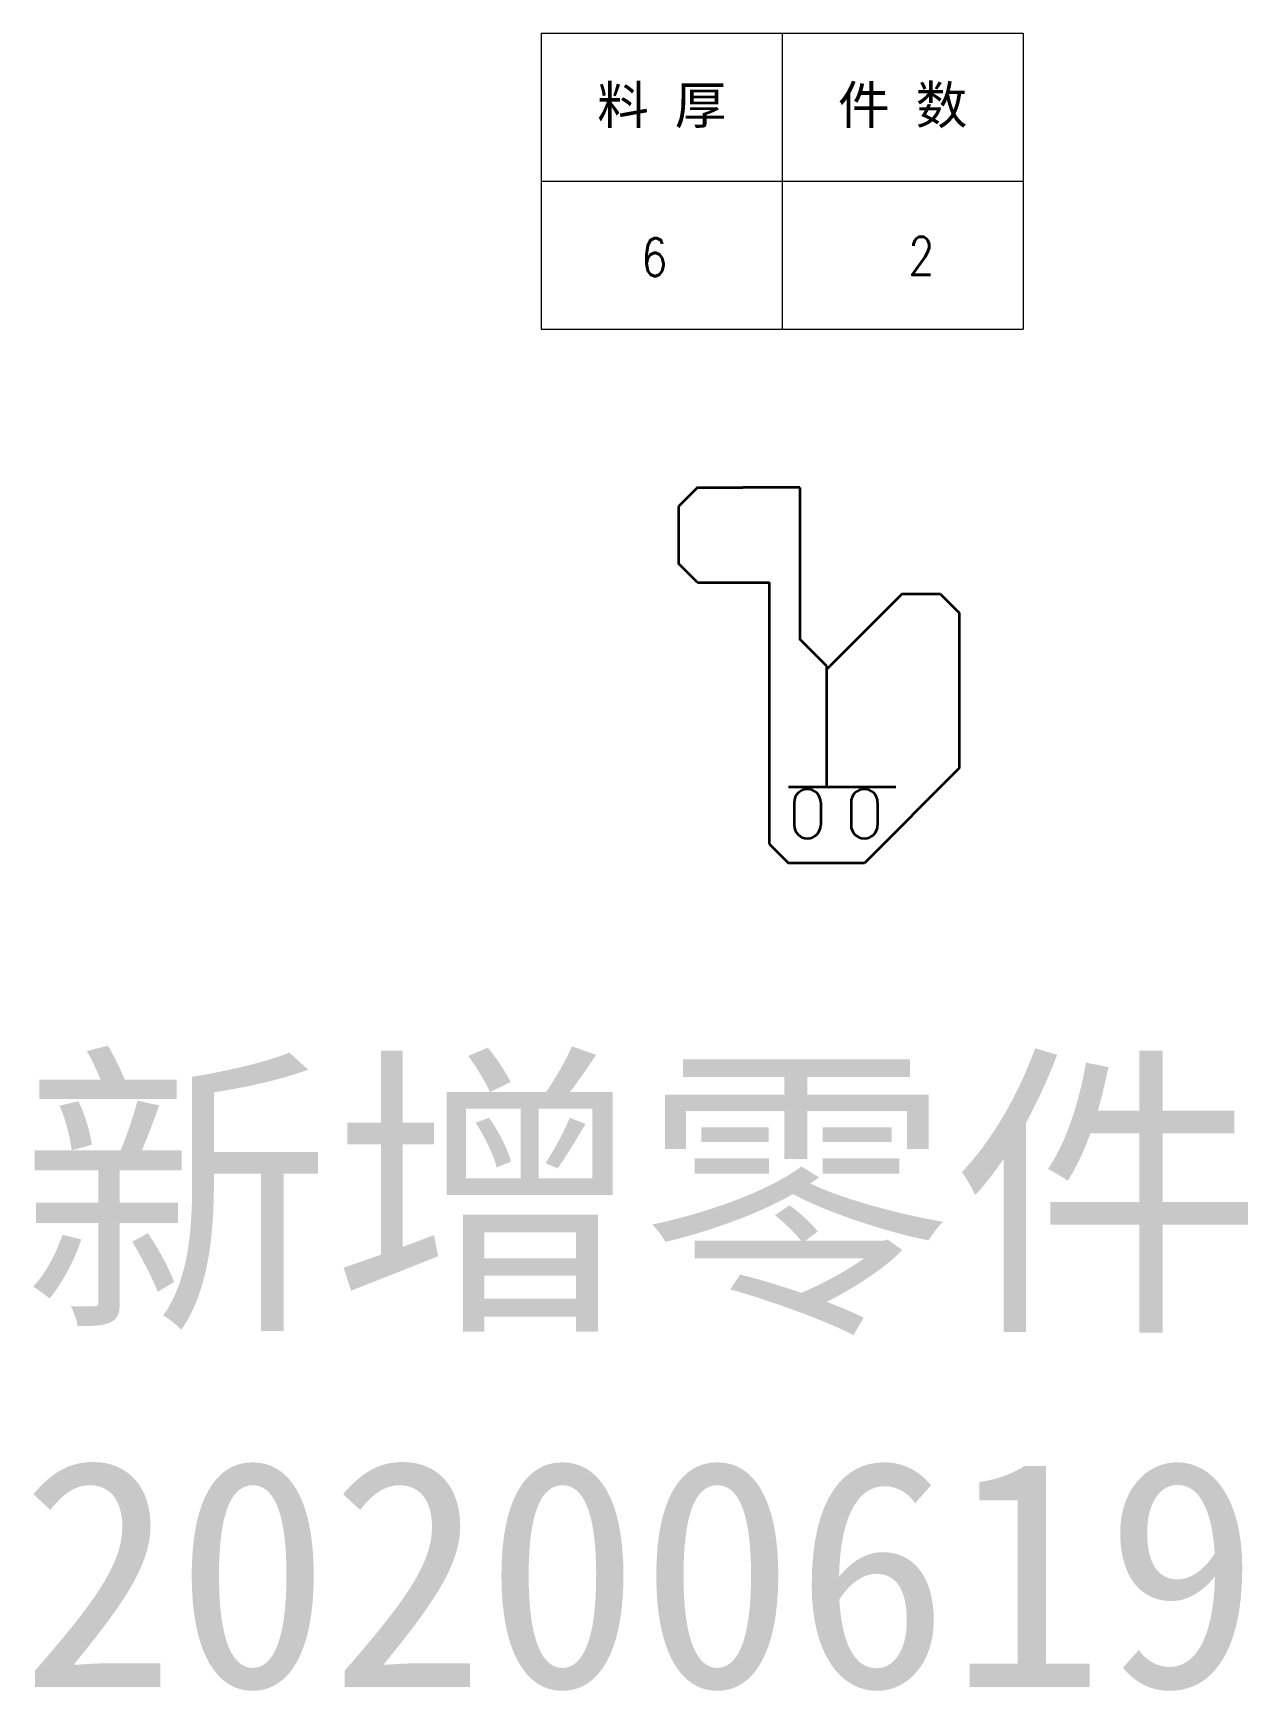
# Model space of a CAD drawing. Header units: millimetres. Extents: x 60129 to 128166, y -62707 to -41155.
# Drawn here: x 60746.7 to 61066.9, y -41723.6 to -41286.5 of the extents above; entities that cross this region are included whole.
import ezdxf
from ezdxf.enums import TextEntityAlignment as Align

# ---------------------------------------------------------------- set-up
doc = ezdxf.new("R2010")
doc.units = ezdxf.units.MM
doc.header["$LTSCALE"] = 0.5
doc.layers.add('标注线', color=3, linetype='Continuous', lineweight=18)
doc.styles.add('DIM', font='romans.shx', dxfattribs={"width": 0.8, "bigfont": 'bigfont.shx'})
doc.styles.add('宋体', font='')
doc.styles.get('宋体').set_extended_font_data('SimSun')

# ---------------------------------------------------------------- blocks, each defined once
blk = doc.blocks.new('*T112')
at = {"color": 0, "linetype": 'ByBlock', "lineweight": -2, "transparency": 16777216}
for p, q in [((0, 0), (127, 0)), ((0, 0), (0, -78)), ((63.5, 0), (63.5, -78)), ((127, 0), (127, -78)), ((0, -39), (127, -39)), ((0, -78), (127, -78))]:
    blk.add_line(p, q, dxfattribs=at)
at = {"color": 0, "transparency": 16777216, "char_height": 10, "width": 60.5, "attachment_point": 5}
for s, insert in [('{\\fSimSun|b0|i0|c134|p2;料 厚}', (31.75, -19.5)), ('{\\fSimSun|b0|i0|c134|p2;件 数}', (95.25, -19.5))]:
    blk.add_mtext(s, dxfattribs=dict(at, insert=insert))
blk = doc.blocks.new('拆图参数')
blk.add_blockref('*T112', (-63.5, 78))
at = {"style": 'DIM', "width": 0.8}
blk.add_attdef('6', text='', height=10, dxfattribs=at).set_placement((-37.13, 18.91), align=Align.MIDDLE_LEFT)
blk.add_attdef('1', text='', height=10, dxfattribs=at).set_placement((36.65, 19.27), align=Align.MIDDLE_CENTER)

msp = doc.modelspace()

# ---------------------------------------------------------------- linework, layer by layer
at = {"color": 7, "lineweight": 35, "ltscale": 0.375}
for p, q in [((60921.785, -41406.319), (60916.785, -41411.319)), ((60916.785, -41411.319), (60916.785, -41426.319)), ((60921.785, -41431.319), (60916.785, -41426.319)), ((60990.785, -41439.319), (60990.785, -41458.182))]:
    msp.add_line(p, q, dxfattribs=at)
at = {"color": 7, "lineweight": 35, "ltscale": 0.25}
for p, q in [((60921.785, -41406.319), (60933.717, -41406.319)), ((60921.785, -41431.319), (60933.717, -41431.319)), ((60975.785, -41434.319), (60985.785, -41434.319))]:
    msp.add_line(p, q, dxfattribs=at)
at = {"color": 7, "lineweight": 35, "ltscale": 0.176715}
for p, q in [((60940.785, -41406.319), (60933.717, -41406.319)), ((60933.717, -41431.319), (60940.785, -41431.319))]:
    msp.add_line(p, q, dxfattribs=at)
at = {"color": 7, "lineweight": 35, "ltscale": 0.2}
for p, q in [((60948.785, -41406.319), (60940.785, -41406.319)), ((60955.785, -41453.319), (60955.785, -41485.319)), ((60990.785, -41465.251), (60990.785, -41473.251))]:
    msp.add_line(p, q, dxfattribs=at)
at = {"color": 7, "lineweight": 35}
for p, q in [((60948.785, -41406.319), (60948.785, -41446.319)), ((60940.785, -41500.319), (60940.785, -41431.319)), ((60975.785, -41434.319), (60955.785, -41454.319)), ((60990.785, -41480.319), (60965.785, -41505.319)), ((60974.092, -41485.319), (60945.785, -41485.319)), ((60965.785, -41505.319), (60945.785, -41505.319))]:
    msp.add_line(p, q, dxfattribs=at)
at = {"color": 7, "lineweight": 35, "ltscale": 0.176777}
for p, q in [((60985.785, -41434.319), (60990.785, -41439.319)), ((60940.785, -41500.319), (60945.785, -41505.319))]:
    msp.add_line(p, q, dxfattribs=at)
at = {"color": 7, "lineweight": 35, "ltscale": 0.247487}
msp.add_line((60955.785, -41453.319), (60948.785, -41446.319), dxfattribs=at)
at = {"color": 7, "lineweight": 35, "ltscale": 0.176714}
for p, q in [((60990.785, -41458.182), (60990.785, -41465.251)), ((60990.785, -41473.251), (60990.785, -41480.319))]:
    msp.add_line(p, q, dxfattribs=at)
at = {"color": 7, "lineweight": 35, "ltscale": 0.15}
for p, q in [((60947.285, -41489.319), (60947.285, -41495.319)), ((60954.285, -41489.319), (60954.285, -41495.319)), ((60962.285, -41489.319), (60962.285, -41495.319)), ((60969.285, -41489.319), (60969.285, -41495.319))]:
    msp.add_line(p, q, dxfattribs=at)
at = {"color": 7, "lineweight": 35}
for centre, start, end in [((60950.785, -41489.319), 0, 180), ((60965.785, -41489.319), 0, 180), ((60950.785, -41495.319), 180, 0), ((60965.785, -41495.319), 180, 0)]:
    msp.add_arc(centre, 3.5, start, end, dxfattribs=at)

# ---------------------------------------------------------------- block references
at = {"layer": '标注线'}
msp.add_blockref('拆图参数', (60944.144, -41364.523), dxfattribs=at).add_auto_attribs({'1': '2', '6': '6'})

# ---------------------------------------------------------------- texts
at = {"layer": '标注线', "insert": (60743.353, -41562.564), "char_height": 60, "width": 357.03171, "attachment_point": 1, "style": '宋体'}
msp.add_mtext('{\\C1;新增零件20200619}', dxfattribs=at)

doc.saveas('drawing.dxf')
